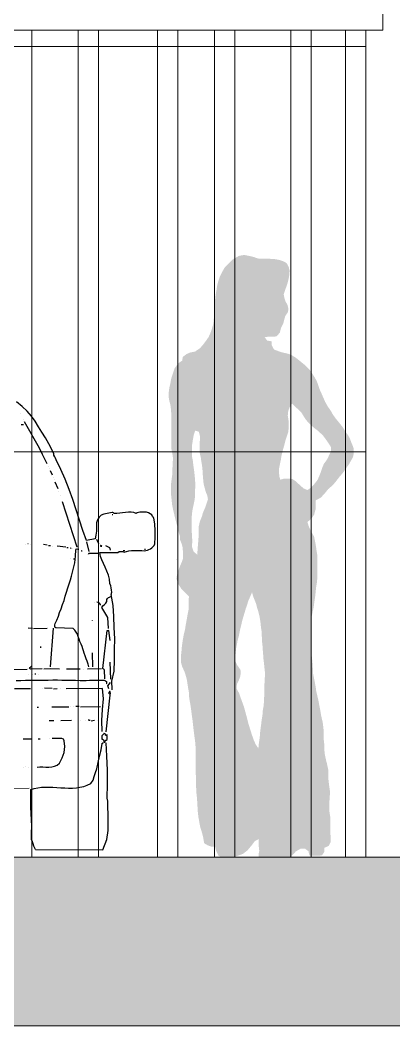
# Model space of a CAD drawing. Header units: metres. Extents: x -183 to 1639, y -350 to 198.
# Drawn here: x 557.72 to 558.826, y -183.946 to -180.968 of the extents above; entities that cross this region are included whole.
import ezdxf

# ---------------------------------------------------------------- set-up
doc = ezdxf.new("R2010")
doc.units = ezdxf.units.M
doc.header["$MEASUREMENT"] = 0
doc.header["$XCLIPFRAME"] = 2
doc.layers.add('FLOATINGWINDOWS', color=2, linetype='Continuous', plot=False)
for name, color, linetype in [('okna', 4, 'Continuous'), ('pohled', 4, 'Continuous'), ('SRAFY-TERÉN', 252, 'Continuous'), ('stafaz', 254, 'Continuous')]:
    doc.layers.add(name, color=color, linetype=linetype)
picture_1 = doc.add_image_def('image1.jpg', size_in_pixel=(1024, 512))

# ---------------------------------------------------------------- blocks, each defined once
blk = doc.blocks.new('BMW3-CUM')
for points in [[(0.8243, 0.4803), (0.8243, 0.4803), (0.8251, 0.4811), (0.8251, 0.4811), (0.8251, 0.4811), (0.824, 0.5066), (0.8304, 0.5359), (0.8315, 0.5683), (0.8312, 0.5998), (0.833, 0.6313), (0.8304, 0.6651), (0.8292, 0.6981), (0.8274, 0.7304), (0.8217, 0.7626), (0.8224, 0.7641), (0.8232, 0.7656), (0.8232, 0.7671), (0.8239, 0.7694), (0.8223, 0.7754), (0.8222, 0.7821), (0.8206, 0.7889), (0.8183, 0.7956), (0.8166, 0.8084), (0.8135, 0.8203), (0.8089, 0.8323), (0.8042, 0.8435), (0.7988, 0.8547), (0.7942, 0.8651), (0.7903, 0.8756), (0.7887, 0.8869), (0.8412, 0.8875), (0.8457, 0.8898), (0.851, 0.8906), (0.8555, 0.8899), (0.86, 0.8877), (0.8667, 0.89), (0.8742, 0.8924), (0.8817, 0.8932), (0.8892, 0.8933), (0.8967, 0.8934), (0.905, 0.8935), (0.9125, 0.8928), (0.92, 0.8922), (0.9245, 0.893), (0.929, 0.8945), (0.9335, 0.8961), (0.938, 0.8984), (0.9425, 0.9015), (0.9462, 0.9045), (0.9491, 0.9083), (0.9506, 0.9128), (0.9518, 0.9324), (0.9523, 0.9519), (0.9514, 0.9706), (0.9481, 0.9894), (0.9474, 0.9901), (0.9466, 0.9916), (0.9451, 0.9923), (0.9443, 0.9938), (0.942, 0.9983), (0.9375, 1.002), (0.9322, 1.0049), (0.9262, 1.0064), (0.9217, 1.0063), (0.9179, 1.0063), (0.9142, 1.0062), (0.9104, 1.0062), (0.9067, 1.0062), (0.9029, 1.0054), (0.8992, 1.0046), (0.8962, 1.003), (0.8886, 1.0052), (0.8811, 1.0066), (0.8728, 1.0065), (0.8646, 1.0056), (0.8556, 1.0048), (0.8473, 1.0039), (0.8384, 1.0031), (0.8301, 1.003), (0.8294, 1.003), (0.8286, 1.0045), (0.8271, 1.0052), (0.8248, 1.0052), (0.8001, 1.0004), (0.7926, 0.9973), (0.7859, 0.9919), (0.7815, 0.9844), (0.7786, 0.9753), (0.7788, 0.9626), (0.7782, 0.9506), (0.7768, 0.9385), (0.7747, 0.928), (0.7492, 0.9224), (0.7384, 0.9523), (0.7282, 0.983), (0.7181, 1.0137), (0.708, 1.0443), (0.6971, 1.0742), (0.6855, 1.1041), (0.6731, 1.1333), (0.6593, 1.1617), (0.657, 1.1669), (0.6546, 1.1706), (0.6523, 1.1751), (0.6523, 1.1803), (0.6369, 1.2094), (0.627, 1.2266), (0.617, 1.243), (0.607, 1.2594), (0.5971, 1.2758), (0.5856, 1.2907), (0.5727, 1.3055), (0.5583, 1.3196), (0.5416, 1.3329)], [(0.5525, 1.2978), (0.5525, 1.2978)], [(0.5625, 1.2814), (0.5625, 1.2814)], [(0.5551, 1.2663), (0.5627, 1.2664)], [(0.6324, 1.1493), (0.6185, 1.1777), (0.6093, 1.1963), (0.5655, 1.2739)], [(0.6355, 1.1426), (0.6355, 1.1426)], [(0.6393, 1.1351), (0.6393, 1.1351)], [(0.6478, 1.1157), (0.6424, 1.1292)], [(0.6509, 1.109), (0.6509, 1.109)], [(0.6532, 1.1022), (0.6532, 1.1022)], [(0.6648, 1.0754), (0.6563, 1.0955)], [(0.6671, 1.0679), (0.6671, 1.0679)], [(0.6725, 1.0552), (0.6725, 1.0552)], [(0.7209, 0.9026), (0.678, 1.0372)], [(0.8249, 0.9999), (0.8249, 0.9999), (0.8264, 0.9999), (0.8271, 0.9999), (0.8271, 0.9999)], [(0.7854, 0.9124), (0.7792, 0.9258)], [(0.5676, 0.912), (0.5676, 0.912)], [(0.5751, 0.9143), (0.5751, 0.9143), (0.5759, 0.9143), (0.5759, 0.9143), (0.5759, 0.9143)], [(0.5841, 0.9122), (0.5841, 0.9122)], [(0.6322, 0.909), (0.6217, 0.9104)], [(0.6368, 0.9076), (0.6383, 0.9076), (0.639, 0.9076), (0.6405, 0.9076), (0.642, 0.9076)], [(0.648, 0.9062), (0.648, 0.9062)], [(0.7552, 0.5485), (0.7536, 0.5568), (0.7512, 0.565), (0.7481, 0.5725), (0.745, 0.5815), (0.7419, 0.5889), (0.7396, 0.5964), (0.738, 0.6024), (0.7357, 0.6084), (0.7326, 0.6159), (0.7295, 0.6233), (0.7272, 0.6308), (0.7241, 0.6383), (0.7217, 0.645), (0.7179, 0.6517), (0.7141, 0.6577), (0.7095, 0.6622), (0.6584, 0.6638), (0.6554, 0.666), (0.6554, 0.669), (0.6553, 0.6728), (0.656, 0.6765), (0.6612, 0.6871), (0.6655, 0.6984), (0.6691, 0.7097), (0.6743, 0.7203), (0.6779, 0.7331), (0.6823, 0.7452), (0.6859, 0.758), (0.6895, 0.77), (0.6938, 0.7821), (0.6974, 0.7942), (0.701, 0.8062), (0.7047, 0.8175), (0.7089, 0.8371), (0.714, 0.8567), (0.7167, 0.8762), (0.7173, 0.895), (0.718, 0.8973), (0.721, 0.8981), (0.7232, 0.8973), (0.7263, 0.8966)], [(0.6879, 0.9029), (0.6623, 0.9064)], [(0.6909, 0.9022), (0.6916, 0.9022), (0.6932, 0.9022), (0.6939, 0.9023), (0.6946, 0.9023)], [(0.7037, 0.8994), (0.7037, 0.8994), (0.7029, 0.9001), (0.7014, 0.9001), (0.7014, 0.9001), (0.7014, 0.9001), (0.7022, 0.9001), (0.7029, 0.9001), (0.7037, 0.8994)], [(0.7074, 0.8994), (0.7074, 0.8994)], [(0.7157, 0.9003), (0.7157, 0.9003)], [(0.7564, 0.8902), (0.7493, 0.9187)], [(0.7922, 0.9064), (0.7922, 0.9064), (0.793, 0.9064), (0.7937, 0.9064), (0.7937, 0.9064), (0.7929, 0.9072), (0.7914, 0.9079), (0.7899, 0.9079), (0.7899, 0.9064), (0.7899, 0.9064), (0.7914, 0.9064), (0.7922, 0.9064), (0.7922, 0.9064)], [(0.8194, 0.894), (0.8194, 0.8955), (0.8193, 0.897), (0.8186, 0.8985), (0.8178, 0.9007), (0.8057, 0.9066)], [(0.92, 0.8967), (0.9207, 0.8975), (0.9215, 0.8975), (0.9222, 0.8975), (0.9237, 0.8967)], [(0.7025, 0.8708), (0.7025, 0.8708)], [(0.7101, 0.8686), (0.7101, 0.8686), (0.7115, 0.8687), (0.7123, 0.8687), (0.7123, 0.8687)], [(0.7346, 0.8915), (0.7346, 0.8915), (0.7346, 0.8922), (0.7338, 0.8922), (0.7338, 0.8922), (0.7338, 0.8922), (0.7346, 0.8922), (0.7346, 0.8915), (0.7346, 0.8915)], [(0.7512, 0.8819), (0.7512, 0.8819)], [(0.7549, 0.8819), (0.7549, 0.8827), (0.7557, 0.8835), (0.7557, 0.8842), (0.7564, 0.885), (0.7827, 0.8853)], [(0.8577, 0.8929), (0.8592, 0.893), (0.86, 0.893), (0.8614, 0.893), (0.8622, 0.893)], [(1.0142, 0.8678), (1.0142, 0.8678)], [(0.8139, 0.6619), (0.812, 0.6949), (0.7944, 0.7247), (0.7973, 0.7293), (0.8018, 0.7331), (0.8062, 0.7369), (0.8092, 0.7422), (0.8092, 0.7437), (0.8092, 0.7444), (0.8091, 0.7459), (0.8091, 0.7482), (0.8113, 0.7512), (0.8143, 0.7535), (0.8173, 0.7551), (0.821, 0.7566)], [(0.7717, 0.738), (0.7717, 0.738)], [(0.7906, 0.7314), (0.7906, 0.7314), (0.7905, 0.733), (0.7905, 0.7337), (0.7897, 0.7345), (0.7875, 0.7367), (0.7852, 0.7381), (0.7829, 0.7396), (0.7792, 0.7403)], [(0.7663, 0.6854), (0.7663, 0.6854), (0.7663, 0.6861), (0.7663, 0.6869), (0.7663, 0.6869)], [(0.5886, 0.6622), (0.5759, 0.6628)], [(0.5924, 0.6622), (0.6322, 0.6635)], [(0.6426, 0.5487), (0.6509, 0.6629)], [(0.8029, 0.5131), (0.8019, 0.5394), (0.8011, 0.5401), (0.7996, 0.5416), (0.798, 0.5423), (0.7973, 0.5438), (0.8102, 0.6566), (0.8117, 0.6566), (0.8124, 0.6574), (0.8124, 0.6574), (0.814, 0.6566), (0.8181, 0.6267)], [(0.6141, 0.6054), (0.6141, 0.6054), (0.6141, 0.6062), (0.614, 0.6077), (0.614, 0.6084)], [(0.7672, 0.5487), (0.7667, 0.59)], [(0.4947, 0.5409), (0.5728, 0.5419)], [(0.6178, 0.5424), (0.5826, 0.542), (0.5803, 0.5442), (0.5817, 0.5465), (0.584, 0.5488), (0.5862, 0.5503)], [(0.6224, 0.5425), (0.6426, 0.5442), (0.6689, 0.5423)], [(0.6899, 0.5425), (0.7305, 0.543)], [(0.7387, 0.5408), (0.7387, 0.5408)], [(0.7515, 0.5432), (0.7928, 0.5437)], [(0.821, 0.5118), (0.8188, 0.5628)], [(0.5409, 0.5085), (0.5544, 0.5086), (0.5679, 0.5088), (0.5814, 0.5089), (0.5949, 0.5091), (0.6085, 0.5093), (0.622, 0.5094), (0.6355, 0.5096), (0.649, 0.5097), (0.6625, 0.5099), (0.6761, 0.5093), (0.6896, 0.5095), (0.7031, 0.5089), (0.7166, 0.509), (0.7301, 0.5085), (0.7391, 0.5086), (0.7481, 0.5087), (0.7572, 0.5088), (0.7654, 0.5089), (0.7744, 0.509), (0.7827, 0.5091), (0.7917, 0.5092), (0.8007, 0.5093), (0.803, 0.5086), (0.8052, 0.5071), (0.8075, 0.5049), (0.8083, 0.5019), (0.8083, 0.5011), (0.8083, 0.5004), (0.8083, 0.4989), (0.8091, 0.4981)], [(0.5775, 0.5254), (0.5775, 0.5254)], [(0.5888, 0.5255), (0.5888, 0.5255)], [(0.5962, 0.5279), (0.5962, 0.5279), (0.5977, 0.5279), (0.5985, 0.5279), (0.5992, 0.5279)], [(0.6075, 0.5258), (0.6075, 0.5258)], [(0.5359, 0.4844), (0.5832, 0.4849)], [(0.6178, 0.4831), (0.6178, 0.4831)], [(0.6471, 0.4842), (0.6245, 0.4854)], [(0.6508, 0.4835), (0.6621, 0.4844)], [(0.6711, 0.4837), (0.6711, 0.4837)], [(0.795, 0.3568), (0.7939, 0.3898), (0.7965, 0.4221), (0.7991, 0.4537), (0.7957, 0.4845), (0.6884, 0.4839)], [(0.8145, 0.4832), (0.8122, 0.4929), (0.8196, 0.502)], [(0.8161, 0.4794), (0.8161, 0.4794)], [(0.807, 0.3562), (0.8193, 0.4645)], [(0.82, 0.469), (0.8191, 0.4757), (0.8176, 0.4757), (0.8161, 0.475), (0.8154, 0.4727), (0.8139, 0.4719), (0.8147, 0.4704), (0.8155, 0.4697), (0.817, 0.4682), (0.8177, 0.4667), (0.8177, 0.4667), (0.8192, 0.4682), (0.82, 0.469), (0.82, 0.469)], [(0.6027, 0.4296), (0.6034, 0.4296), (0.6049, 0.4296), (0.6057, 0.4296), (0.6064, 0.4296)], [(0.6462, 0.4301), (0.6965, 0.4307)], [(0.7025, 0.43), (0.7025, 0.43)], [(0.71, 0.4301), (0.71, 0.4301)], [(0.7266, 0.4311), (0.7175, 0.431)], [(0.7311, 0.4304), (0.7904, 0.4311)], [(0.6384, 0.3895), (0.652, 0.3896)], [(0.673, 0.3899), (0.7045, 0.3903)], [(0.7315, 0.3898), (0.7315, 0.3898)], [(0.7473, 0.3885), (0.7473, 0.3885)], [(0.7593, 0.3902), (0.7578, 0.3902), (0.7563, 0.3909), (0.7556, 0.3909), (0.7533, 0.3908)], [(0.7623, 0.3887), (0.7721, 0.3903)], [(0.7804, 0.3889), (0.7804, 0.3889)], [(0.561, 0.3352), (0.585, 0.3355)], [(0.6025, 0.2516), (0.6108, 0.2525), (0.6198, 0.2526), (0.6288, 0.2519), (0.6378, 0.252), (0.6461, 0.2521), (0.6543, 0.2545), (0.6618, 0.2576), (0.6685, 0.2637), (0.6765, 0.2788), (0.6824, 0.2954), (0.6844, 0.3127), (0.6827, 0.3292), (0.6819, 0.3322), (0.6804, 0.3344), (0.6781, 0.3359), (0.6758, 0.3366), (0.6473, 0.3363)], [(0.606, 0.3358), (0.6075, 0.3358), (0.6083, 0.3358), (0.6098, 0.3358), (0.6113, 0.3358)], [(0.6406, 0.3354), (0.6406, 0.3354)], [(0.8029, 0.3254), (0.8036, 0.3269), (0.8044, 0.3284), (0.8044, 0.3291), (0.8051, 0.3306), (0.8066, 0.3314), (0.8066, 0.3322), (0.8066, 0.3322), (0.8081, 0.3307), (0.8095, 0.3344), (0.8102, 0.3389), (0.8102, 0.3435), (0.8094, 0.3479), (0.8086, 0.3472), (0.8079, 0.3465), (0.8064, 0.3457), (0.8049, 0.3464), (0.8049, 0.3479), (0.8049, 0.3487), (0.8041, 0.3502), (0.8026, 0.3509), (0.8003, 0.3501), (0.7981, 0.3486), (0.7966, 0.3463), (0.7944, 0.3448), (0.7938, 0.335), (0.7945, 0.3343), (0.796, 0.3343), (0.7975, 0.3336), (0.7991, 0.3328), (0.8006, 0.3253), (0.8006, 0.3253), (0.8014, 0.3253), (0.8021, 0.3253), (0.8029, 0.3254)], [(0.7988, 0.3539), (0.7988, 0.3539)], [(0.5979, 0.0076), (0.5926, 0.018), (0.591, 0.0247), (0.5894, 0.0307), (0.5863, 0.0374), (0.5861, 0.057), (0.5866, 0.0765), (0.5864, 0.0953), (0.5846, 0.1148), (0.5844, 0.1328), (0.5842, 0.1508), (0.584, 0.1681), (0.5838, 0.1853), (0.5943, 0.1885), (0.6048, 0.1908), (0.6152, 0.1925), (0.6265, 0.1926), (0.6378, 0.1927), (0.6491, 0.1921), (0.6611, 0.1915), (0.6724, 0.1909), (0.6844, 0.1903), (0.6956, 0.1897), (0.7069, 0.1898), (0.7189, 0.1907), (0.7294, 0.1923), (0.7406, 0.1947), (0.7511, 0.1986), (0.7615, 0.2032), (0.7682, 0.2131), (0.7718, 0.2236), (0.7754, 0.2357), (0.7791, 0.2462), (0.7833, 0.2658), (0.7876, 0.2846), (0.7919, 0.3027), (0.7954, 0.3215), (0.7954, 0.3222), (0.7969, 0.323), (0.7977, 0.3238), (0.7977, 0.3246)], [(0.7924, 0.3275), (0.7924, 0.3275)], [(0.7971, 0.0065), (0.8093, 0.0378), (0.8128, 0.0641), (0.8132, 0.0905), (0.8129, 0.1175), (0.812, 0.1287), (0.8119, 0.14), (0.8117, 0.1505), (0.8101, 0.1602), (0.8111, 0.2015), (0.8106, 0.2428), (0.8094, 0.2841), (0.8074, 0.3239)], [(0.562, 0.2511), (0.562, 0.2511)], [(0.5695, 0.2527), (0.5695, 0.2527)], [(0.5762, 0.2513), (0.5762, 0.2513)], [(0.5979, 0.0076), (0.7971, 0.0065)]]:
    blk.add_lwpolyline(points)
at = {"lineweight": 0}
blk.add_lwpolyline([(0.3563, 0.1879), (0.5793, 0.1898)], dxfattribs=at)

msp = doc.modelspace()

# ---------------------------------------------------------------- hatches: boundary and pattern name
at = {"layer": 'SRAFY-TERÉN', "linetype": 'Continuous', "lineweight": 0}
msp.add_hatch(color=256, dxfattribs=at).paths.add_polyline_path([(552.303, -183.4463), (550.303, -183.4463), (550.303, -183.9463), (588.3725, -183.9463), (588.3725, -181.4425), (579.303, -182.1963), (560.993, -182.1963), (560.743, -182.1963), (560.743, -183.4463)])
at = {"layer": 'stafaz', "linetype": 'Continuous', "ltscale": 0.001}
h = msp.add_hatch(color=256, dxfattribs=at)
h.paths.add_polyline_path([(558.5925, -182.5112), (558.5897, -182.4973), (558.5802, -182.4812), (558.5737, -182.4665), (558.5701, -182.4548), (558.5834, -182.4424), (558.59, -182.4322), (558.5945, -182.4154), (558.5945, -182.4022), (558.5939, -182.3905), (558.6093, -182.3825), (558.6203, -182.3709), (558.6314, -182.3571), (558.6424, -182.3476), (558.652, -182.3374), (558.6637, -182.3221), (558.6748, -182.309), (558.6858, -182.2937), (558.6932, -182.2828), (558.6991, -182.2725), (558.705, -182.2623), (558.7073, -182.2499), (558.7073, -182.2382), (558.7037, -182.2279), (558.6994, -182.2177), (558.6958, -182.2074), (558.69, -182.1971), (558.6827, -182.1869), (558.674, -182.1729), (558.6646, -182.1612), (558.6537, -182.1479), (558.6457, -182.1369), (558.6392, -182.1252), (558.6304, -182.1127), (558.6225, -182.0988), (558.6181, -182.0885), (558.6116, -182.0738), (558.6066, -182.0628), (558.6022, -182.0496), (558.5979, -182.0379), (558.5914, -182.0262), (558.5849, -182.0159), (558.5762, -182.0034), (558.5638, -181.9909), (558.5521, -181.9813), (558.5368, -181.9688), (558.5237, -181.9607), (558.5135, -181.9563), (558.5033, -181.954), (558.493, -181.9518), (558.4828, -181.9481), (558.4711, -181.9436), (558.4639, -181.9297), (558.4639, -181.9194), (558.4508, -181.9172), (558.4435, -181.9069), (558.4582, -181.9055), (558.4684, -181.9056), (558.4786, -181.9049), (558.4882, -181.894), (558.4919, -181.8801), (558.4986, -181.8662), (558.5016, -181.8545), (558.5046, -181.8443), (558.5127, -181.8326), (558.5135, -181.8224), (558.5113, -181.8121), (558.5055, -181.8019), (558.5019, -181.7909), (558.4998, -181.7806), (558.5117, -181.7456), (558.5147, -181.7331), (558.5169, -181.72), (558.517, -181.7098), (558.5148, -181.6995), (558.5083, -181.6878), (558.4974, -181.6818), (558.4849, -181.6781), (558.4725, -181.6759), (558.4586, -181.6751), (558.4462, -181.675), (558.4338, -181.6749), (558.4228, -181.6741), (558.4111, -181.6697), (558.398, -181.6667), (558.3833, -181.6637), (558.3672, -181.6665), (558.3496, -181.6767), (558.3393, -181.6869), (558.3254, -181.7007), (558.3194, -181.7109), (558.3113, -181.727), (558.3069, -181.7394), (558.3031, -181.7533), (558.3009, -181.7671), (558.2986, -181.7803), (558.2971, -181.7913), (558.2963, -181.8066), (558.294, -181.822), (558.2939, -181.8351), (558.2931, -181.852), (558.2916, -181.8673), (558.2878, -181.8805), (558.2834, -181.8936), (558.2775, -181.9068), (558.2701, -181.9177), (558.2612, -181.9293), (558.2524, -181.9395), (558.2377, -181.9497), (558.2231, -181.9526), (558.2128, -181.9569), (558.2011, -181.9656), (558.1995, -181.9766), (558.1878, -181.9846), (558.1767, -181.9999), (558.1715, -182.0159), (558.1671, -182.0291), (558.1641, -182.0452), (558.1611, -182.0583), (558.1595, -182.0715), (558.1595, -182.0854), (558.1616, -182.0971), (558.1645, -182.1073), (558.1659, -182.1191), (558.1672, -182.1359), (558.1672, -182.1498), (558.1671, -182.1622), (558.167, -182.1732), (558.167, -182.1842), (558.1669, -182.1944), (558.1669, -182.2068), (558.1668, -182.2237), (558.1674, -182.2376), (558.1696, -182.2486), (558.1717, -182.2617), (558.1717, -182.272), (558.1716, -182.2851), (558.1701, -182.2976), (558.17, -182.3137), (558.1677, -182.3312), (558.1662, -182.3429), (558.1661, -182.3546), (558.166, -182.37), (558.1681, -182.3883), (558.1695, -182.4029), (558.1724, -182.4176), (558.1752, -182.4293), (558.1788, -182.4447), (558.1824, -182.4586), (558.186, -182.4703), (558.1888, -182.4842), (558.1924, -182.4952), (558.1931, -182.5069), (558.1982, -182.5201), (558.201, -182.5318), (558.2017, -182.5472), (558.2016, -182.5633), (558.1979, -182.5735), (558.1934, -182.5837), (558.1875, -182.5998), (558.1838, -182.6122), (558.1823, -182.6225), (558.1873, -182.6371), (558.1975, -182.6533), (558.2091, -182.665), (558.2193, -182.6746), (558.2185, -182.6885), (558.2184, -182.7031), (558.2184, -182.7134), (558.2154, -182.728), (558.2116, -182.7499), (558.2093, -182.7623), (558.2078, -182.7726), (558.2041, -182.7872), (558.2011, -182.804), (558.198, -182.8266), (558.1972, -182.8383), (558.1957, -182.85), (558.1956, -182.8617), (558.1963, -182.872), (558.1992, -182.8822), (558.2071, -182.8998), (558.2129, -182.9196), (558.2171, -182.9467), (558.2193, -182.9592), (558.2199, -182.9723), (558.2213, -182.9826), (558.2235, -182.9936), (558.2263, -183.0133), (558.2277, -183.0251), (558.2298, -183.0397), (558.2312, -183.0521), (558.2326, -183.0653), (558.234, -183.0763), (558.2354, -183.0873), (558.2368, -183.0983), (558.2382, -183.1085), (558.2396, -183.1305), (558.2395, -183.1553), (558.2394, -183.1692), (558.2393, -183.1795), (558.2393, -183.1926), (558.2399, -183.2065), (558.2398, -183.2241), (558.2405, -183.238), (558.2412, -183.249), (558.2418, -183.26), (558.2432, -183.2717), (558.2439, -183.2834), (558.2446, -183.2958), (558.2452, -183.3083), (558.2473, -183.3273), (558.2509, -183.3485), (558.253, -183.3588), (558.2573, -183.372), (558.2609, -183.3852), (558.2645, -183.4057), (558.2747, -183.4116), (558.2864, -183.416), (558.2966, -183.4153), (558.3002, -183.4293), (558.3074, -183.4432), (558.3213, -183.4491), (558.3396, -183.4492), (558.3506, -183.4463), (558.3609, -183.4435), (558.3792, -183.437), (558.3924, -183.4268), (558.4034, -183.4137), (558.4145, -183.3991), (558.4255, -183.3933), (558.4262, -183.4058), (558.4261, -183.416), (558.4275, -183.4285), (558.4253, -183.4387), (558.4252, -183.4489), (558.4369, -183.4534), (558.4493, -183.4534), (558.4603, -183.4535), (558.4727, -183.4514), (558.4837, -183.4507), (558.4991, -183.4493), (558.5137, -183.4487), (558.5255, -183.4407), (558.5358, -183.4298), (558.5497, -183.4218), (558.5622, -183.4211), (558.5731, -183.4292), (558.5759, -183.4417), (558.5869, -183.4425), (558.603, -183.4425), (558.6133, -183.4411), (558.6199, -183.4309), (558.62, -183.4192), (558.6332, -183.4134), (558.6391, -183.401), (558.6384, -183.3842), (558.6378, -183.3688), (558.6378, -183.3557), (558.6379, -183.344), (558.6373, -183.3257), (558.6351, -183.3118), (558.6345, -183.3001), (558.6345, -183.2898), (558.6361, -183.2679), (558.6369, -183.2525), (558.6341, -183.2335), (558.632, -183.2152), (558.632, -183.2042), (558.6321, -183.1903), (558.6278, -183.1698), (558.625, -183.1588), (558.6214, -183.142), (558.62, -183.1273), (558.6201, -183.1134), (558.6187, -183.1032), (558.618, -183.0929), (558.6181, -183.0717), (558.6167, -183.0593), (558.6153, -183.0476), (558.611, -183.0293), (558.6075, -183.0088), (558.6053, -182.9978), (558.6032, -182.9868), (558.6011, -182.9765), (558.596, -182.9553), (558.5946, -182.9436), (558.5925, -182.9326), (558.5904, -182.9216), (558.5868, -182.9033), (558.5862, -182.8887), (558.5855, -182.8784), (558.5848, -182.8682), (558.5834, -182.8572), (558.582, -182.8396), (558.5821, -182.8221), (558.5807, -182.8074), (558.5808, -182.7943), (558.5809, -182.7826), (558.5809, -182.7716), (558.581, -182.7613), (558.581, -182.7482), (558.5826, -182.7343), (558.5856, -182.7204), (558.5886, -182.7058), (558.5909, -182.6882), (558.5931, -182.6736), (558.5954, -182.6502), (558.5977, -182.6363), (558.5993, -182.621), (558.5993, -182.6049), (558.5994, -182.5946), (558.5995, -182.5793), (558.5995, -182.569), (558.5996, -182.5537), (558.5975, -182.5427), (558.5954, -182.5273)])
h.paths.add_polyline_path([(558.4088, -182.6734), (558.4138, -182.6858), (558.4182, -182.6968), (558.421, -182.7078), (558.4246, -182.7188), (558.4282, -182.7342), (558.431, -182.751), (558.4324, -182.7657), (558.4346, -182.7796), (558.4352, -182.7972), (558.4359, -182.8096), (558.4373, -182.8235), (558.4379, -182.8338), (558.4393, -182.8506), (558.44, -182.8608), (558.4414, -182.8725), (558.4428, -182.8857), (558.4442, -182.8989), (558.4441, -182.9121), (558.4433, -182.923), (558.4425, -182.9442), (558.4424, -182.9655), (558.4415, -182.9815), (558.4407, -182.9969), (558.4377, -183.0137), (558.4369, -183.0269), (558.4347, -183.04), (558.4331, -183.0532), (558.4316, -183.0642), (558.4301, -183.0766), (558.4293, -183.0876), (558.4278, -183.0993), (558.4262, -183.111), (558.4247, -183.1248), (558.4167, -183.1124), (558.4117, -183.1014), (558.4052, -183.083), (558.4009, -183.0691), (558.3951, -183.0508), (558.3922, -183.0384), (558.3872, -183.02), (558.3822, -183.0017), (558.3764, -182.9856), (558.3721, -182.9739), (558.3678, -182.9614), (558.3605, -182.9482), (558.3613, -182.9343), (558.3665, -182.9241), (558.3709, -182.9131), (558.3725, -182.9022), (558.3718, -182.8919), (558.3631, -182.8794), (558.3566, -182.867), (558.3566, -182.8502), (558.359, -182.8282), (558.3635, -182.8048), (558.3672, -182.791), (558.3709, -182.7727), (558.3739, -182.7603), (558.3777, -182.7442), (558.3836, -182.7245), (558.3874, -182.7113), (558.3911, -182.7011), (558.3948, -182.6887), (558.3992, -182.6785), (558.4062, -182.6624)], flags=16)
h.paths.add_polyline_path([(558.2472, -182.5087), (558.2457, -182.5262), (558.2449, -182.5365), (558.2441, -182.5511), (558.2332, -182.5422), (558.2288, -182.5291), (558.2289, -182.5174), (558.229, -182.5056), (558.2283, -182.4932), (558.2276, -182.4815), (558.2277, -182.4705), (558.2277, -182.4581), (558.2278, -182.4464), (558.2279, -182.4354), (558.2294, -182.4208), (558.2317, -182.4098), (558.2354, -182.393), (558.2369, -182.3821), (558.2377, -182.3645), (558.2378, -182.3528), (558.2379, -182.3374), (558.2372, -182.3257), (558.2358, -182.3126), (558.2344, -182.3001), (558.2323, -182.2855), (558.2309, -182.273), (558.2288, -182.2628), (558.2281, -182.2511), (558.2282, -182.2401), (558.2282, -182.2298), (558.2305, -182.2138), (558.2342, -182.194), (558.2382, -182.1837), (558.2489, -182.1875), (558.2525, -182.2029), (558.2517, -182.2131), (558.2509, -182.2256), (558.2509, -182.2365), (558.2515, -182.2512), (558.2544, -182.2629), (558.2558, -182.2739), (558.2579, -182.2863), (558.2593, -182.2973), (558.26, -182.3098), (558.2607, -182.32), (558.2627, -182.3405), (558.2656, -182.3522), (558.2692, -182.3654), (558.2735, -182.3757), (558.2757, -182.3874), (558.2712, -182.4005), (558.2675, -182.4115), (558.2608, -182.4268), (558.2578, -182.4378), (558.2519, -182.4524), (558.2482, -182.4677), (558.2481, -182.4853), (558.248, -182.497)], flags=16)
h.paths.add_polyline_path([(558.4896, -182.3292), (558.4867, -182.3183), (558.486, -182.3065), (558.4861, -182.2956), (558.4884, -182.2839), (558.4914, -182.27), (558.4929, -182.2598), (558.4974, -182.2415), (558.5011, -182.2283), (558.5048, -182.2137), (558.5085, -182.202), (558.513, -182.1889), (558.5145, -182.1772), (558.5146, -182.1655), (558.5139, -182.1516), (558.5118, -182.1392), (558.5133, -182.1253), (558.5178, -182.1143), (558.5244, -182.1041), (558.5521, -182.1299), (558.5586, -182.1409), (558.5651, -182.1511), (558.5746, -182.1622), (558.5884, -182.1747), (558.6008, -182.1842), (558.6154, -182.1975), (558.6241, -182.2092), (558.6328, -182.2217), (558.6393, -182.232), (558.64, -182.2452), (558.6348, -182.2554), (558.6282, -182.2692), (558.6186, -182.2824), (558.6141, -182.2933), (558.6104, -182.3043), (558.6067, -182.3145), (558.6, -182.3298), (558.5897, -182.3429), (558.5802, -182.3531), (558.5699, -182.3597), (558.559, -182.3552), (558.548, -182.3456), (558.5364, -182.3346), (558.5254, -182.3272), (558.5123, -182.3257), (558.4998, -182.3264)], flags=16)

# ---------------------------------------------------------------- linework, layer by layer
at = {"layer": 'FLOATINGWINDOWS', "linetype": 'Continuous', "lineweight": 0, "flags": 128}
msp.add_lwpolyline([(552.303, -183.4463), (550.303, -183.4463), (550.303, -183.9463), (588.3725, -183.9463), (588.3725, -181.4425), (579.303, -182.1963), (560.993, -182.1963), (560.743, -182.1963), (560.743, -183.4463)], close=True, dxfattribs=at)
at = {"layer": 'okna', "linetype": 'Continuous', "lineweight": 0}
for p, q in [((558.793, -180.9384), (558.793, -180.9984)), ((557.7542, -180.9984), (557.7542, -183.4463)), ((557.8915, -183.4463), (557.8915, -180.9984)), ((557.9515, -180.9984), (557.9515, -183.4463)), ((558.1262, -183.4463), (558.1262, -180.9984)), ((558.1862, -180.9984), (558.1862, -183.4463)), ((558.2953, -183.4463), (558.2953, -180.9984)), ((558.3553, -180.9984), (558.3553, -183.4463)), ((558.5207, -183.4463), (558.5207, -180.9984)), ((558.5807, -180.9984), (558.5807, -183.4463)), ((558.683, -183.4463), (558.683, -180.9984)), ((558.743, -180.9984), (558.743, -183.4463)), ((553.243, -182.2463), (558.743, -182.2463))]:
    msp.add_line(p, q, dxfattribs=at)
for points in [[(558.793, -180.9984), (553.193, -180.9984), (553.193, -180.9384), (558.793, -180.9384)], [(558.4755, -180.9384), (558.793, -180.9384), (558.793, -180.9984), (558.4643, -180.9984)], [(558.4143, -180.9984), (556.3217, -180.9984)], [(556.2717, -181.0463), (558.4143, -181.0463)]]:
    msp.add_lwpolyline(points, dxfattribs=at)
at = {"layer": 'pohled', "lineweight": 0}
for p, q in [((558.4143, -181.0463), (556.3217, -181.0463)), ((558.743, -181.0463), (558.3553, -181.0463))]:
    msp.add_line(p, q, dxfattribs=at)

# ---------------------------------------------------------------- block references
at = {"layer": 'stafaz', "linetype": 'Continuous', "lineweight": 0}
msp.add_blockref('BMW3-CUM', (557.1674, -183.4319), dxfattribs=at)

# ---------------------------------------------------------------- pictures from other files: only their frames are drawn
image = msp.add_image(picture_1, insert=(527.1448, -196.1487), size_in_units=(139.9446, 69.9723), dxfattribs=at)
image.set_boundary_path([(169.3186, 418.5353), (169.3186, 407.5788), (168.9528, 407.5788), (168.9528, 310.7969), (447.5144, 310.7969), (447.5144, 392.9164), (447.1486, 392.9164), (447.1486, 403.8922), (429.8103, 405.3637), (429.8103, 402.0469), (385.9072, 402.0469), (385.9072, 409.0128), (381.1511, 409.4081), (381.1511, 384.5297), (291.479, 384.5297), (291.479, 371.378), (288.1131, 371.378), (288.1131, 384.5297), (256.8687, 384.5297), (256.8687, 378.31), (259.9053, 378.31), (259.9053, 376.6302), (258.8078, 376.6302), (258.8078, 375.3832), (183.2213, 375.3832), (183.2213, 376.6302), (182.1237, 376.6302), (182.1237, 378.31), (185.1603, 378.31), (185.1603, 384.5297), (183.5871, 384.5297), (183.5871, 418.5546), (169.3186, 418.5353)])

doc.saveas('drawing.dxf')
